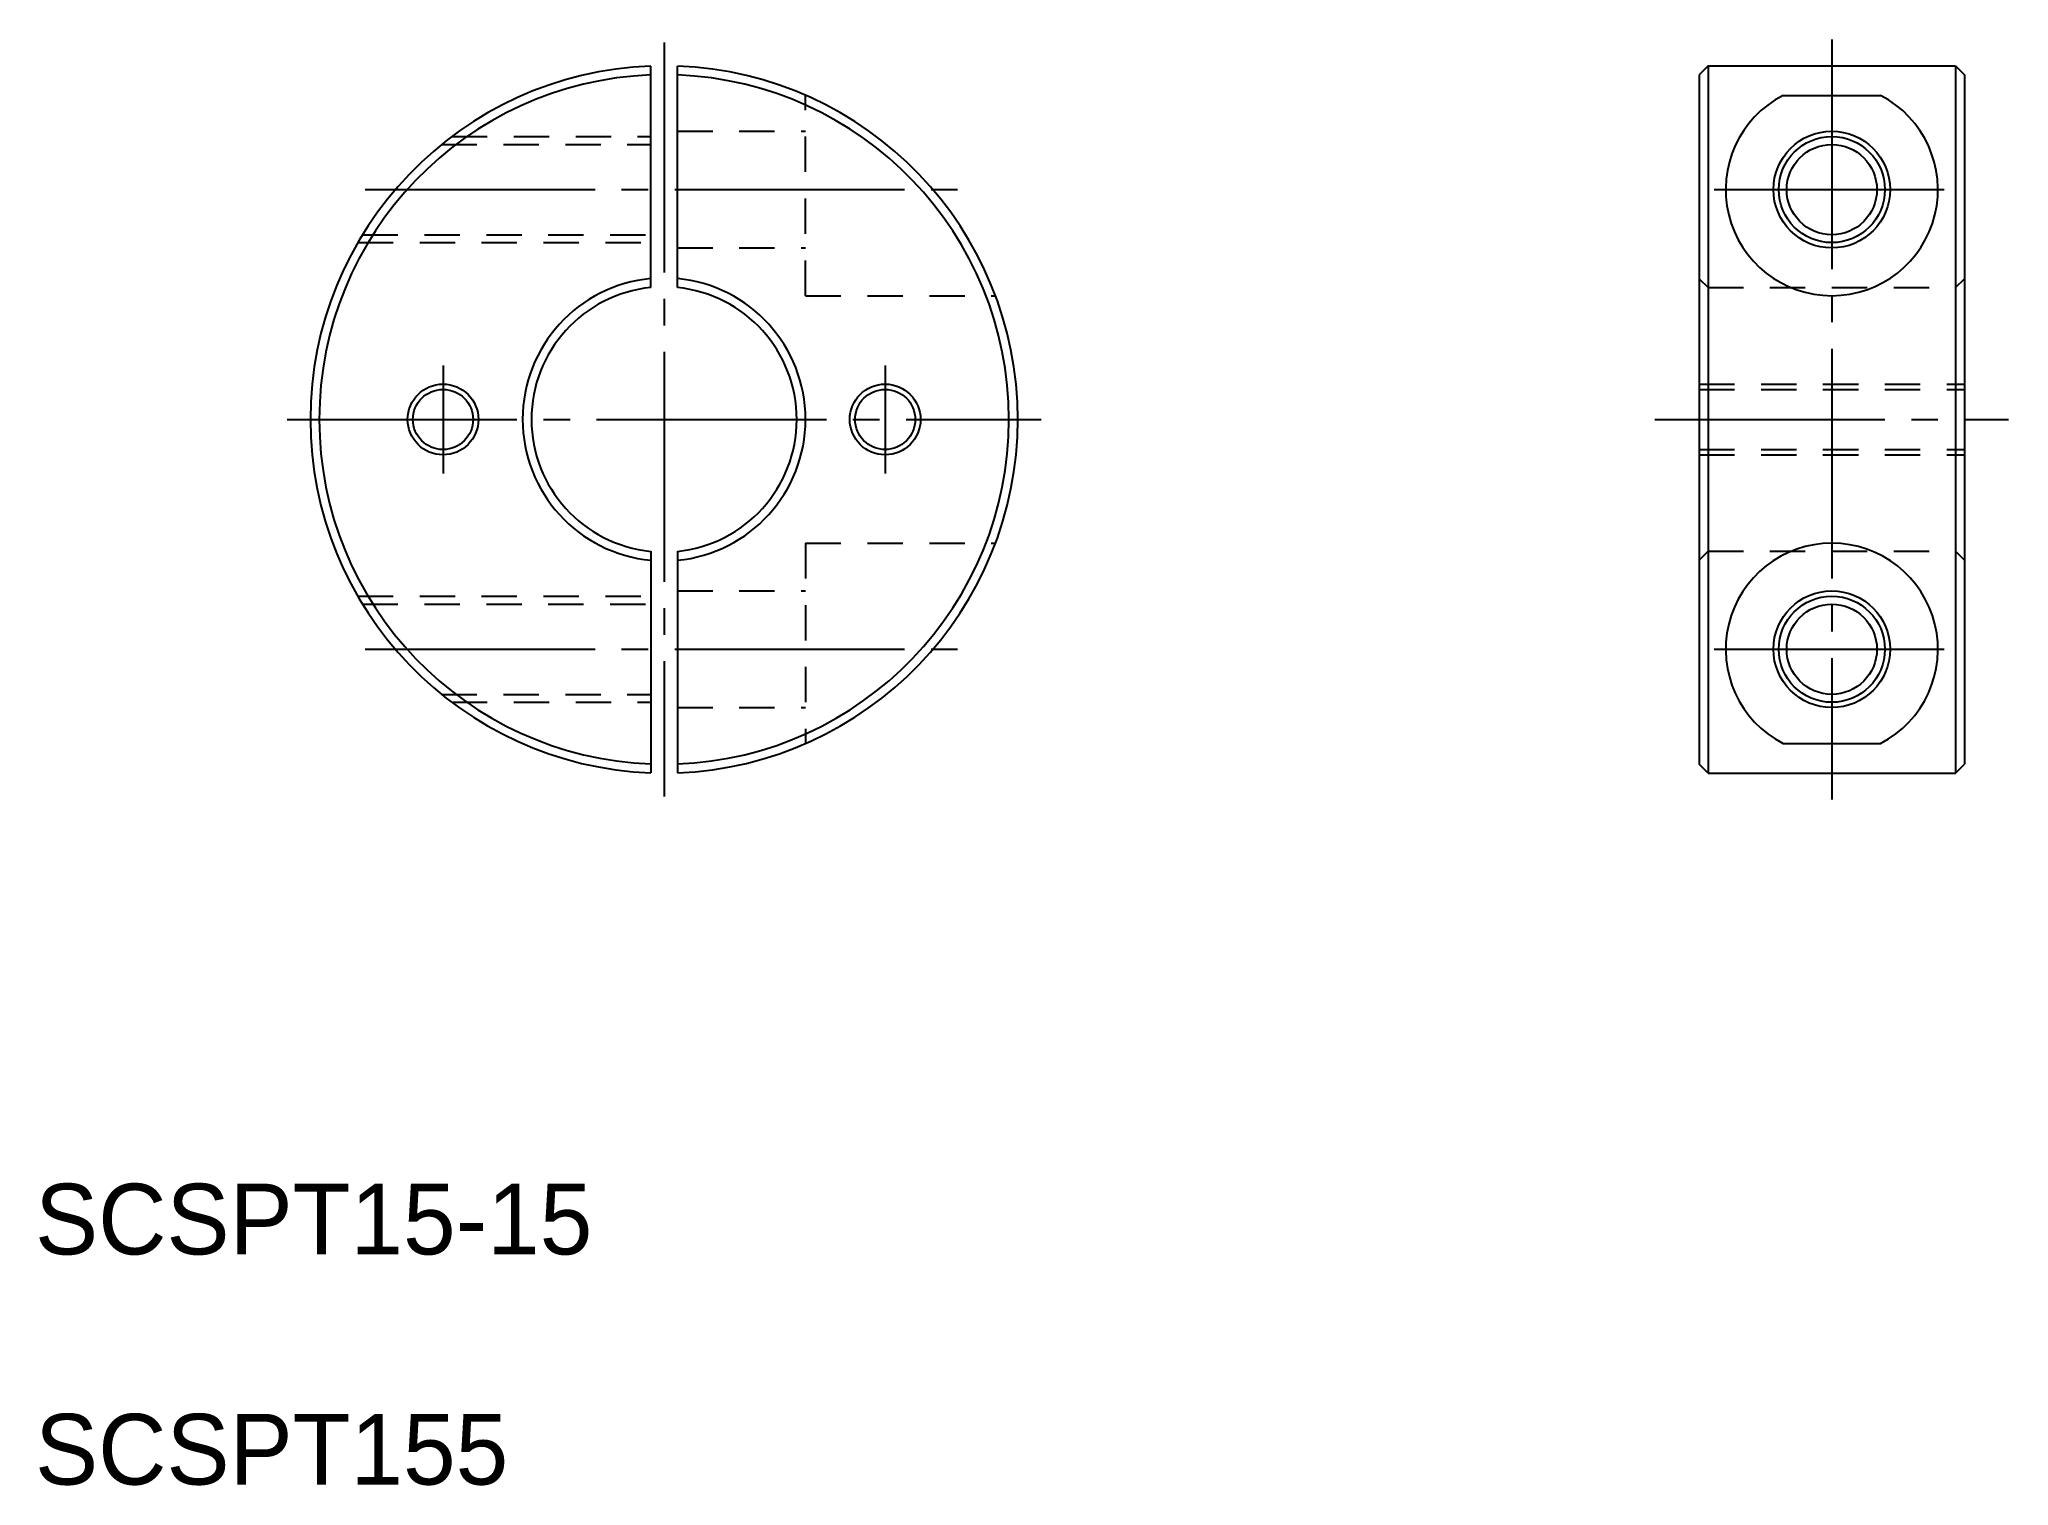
# Model space of a CAD drawing. Extents: x 70 to 182, y 80 to 161.
import ezdxf

# ---------------------------------------------------------------- set-up
doc = ezdxf.new("R2010")
doc.units = 0
doc.linetypes.add('CENTER', pattern=[17.5, 13, -1.5, 1.5, -1.5])
doc.linetypes.add('DASHED', pattern=[3.5, 2, -1.5])
doc.layers.get('0').update_dxf_attribs({"linetype": 'CONTINUOUS'})
doc.layers.add('CENTER', color=1, linetype='CENTER')

msp = doc.modelspace()

# ---------------------------------------------------------------- linework, layer by layer
at = {"color": 7, "linetype": 'CONTINUOUS'}
for p, q in [((104.87, 147.37), (104.87, 159.89)), ((106.37, 147.37), (106.37, 159.89)), ((164.65, 159.91), (164.15, 159.41)), ((164.15, 159.41), (164.15, 120.41)), ((164.65, 159.91), (164.65, 119.91)), ((164.65, 159.91), (178.65, 159.91)), ((178.65, 159.91), (178.65, 119.91)), ((178.65, 159.91), (179.15, 159.41)), ((179.15, 159.41), (179.15, 120.41)), ((168.89, 158.24), (174.4, 158.24)), ((104.87, 132.45), (104.87, 119.92)), ((106.37, 132.45), (106.37, 119.92)), ((168.89, 121.58), (174.4, 121.58)), ((164.65, 119.91), (164.15, 120.41)), ((178.65, 119.91), (179.15, 120.41)), ((164.65, 119.91), (178.65, 119.91))]:
    msp.add_line(p, q, dxfattribs=at)
at = {"color": 3, "linetype": 'DASHED'}
for p, q in [((113.62, 146.91), (113.62, 158.24)), ((93.62, 155.91), (104.87, 155.91)), ((106.37, 156.21), (113.62, 156.21)), ((93.04, 155.46), (104.87, 155.46)), ((88.57, 150.36), (104.87, 150.36)), ((88.3, 149.91), (104.87, 149.91)), ((106.37, 149.61), (113.62, 149.61)), ((164.15, 147.87), (164.65, 147.37)), ((164.65, 147.37), (178.65, 147.37)), ((178.65, 147.37), (179.15, 147.87)), ((113.62, 146.91), (124.36, 146.91)), ((164.15, 141.91), (179.15, 141.91)), ((164.15, 141.61), (179.15, 141.61)), ((164.15, 138.21), (179.15, 138.21)), ((164.15, 137.91), (179.15, 137.91)), ((113.62, 132.91), (124.36, 132.91)), ((113.62, 132.91), (113.62, 121.58)), ((164.15, 131.95), (164.65, 132.45)), ((164.65, 132.45), (178.65, 132.45)), ((178.65, 132.45), (179.15, 131.95)), ((88.3, 129.91), (104.87, 129.91)), ((88.57, 129.46), (104.87, 129.46)), ((106.37, 130.21), (113.62, 130.21)), ((93.04, 124.36), (104.87, 124.36)), ((93.62, 123.91), (104.87, 123.91)), ((106.37, 123.61), (113.62, 123.61))]:
    msp.add_line(p, q, dxfattribs=at)
for p, q in [((104.87, 129.32), (104.87, 129.32)), ((104.87, 126.18), (104.87, 126.18))]:
    msp.add_line(p, q)
at = {"color": 7, "linetype": 'CONTINUOUS'}
for centre in [(171.65, 152.91), (171.65, 126.91)]:
    msp.add_circle(centre, 3.3, dxfattribs=at)
at = {"color": 3, "linetype": 'CONTINUOUS'}
for centre in [(171.65, 152.91), (171.65, 126.91)]:
    msp.add_circle(centre, 3, dxfattribs=at)
for centre, radius in [((171.65, 152.91), 2.55), ((93.12, 139.91), 2), ((93.12, 139.91), 1.7), ((118.12, 139.91), 2), ((118.12, 139.91), 1.7), ((171.65, 126.91), 2.55)]:
    msp.add_circle(centre, radius)
at = {"color": 7, "linetype": 'CONTINUOUS'}
for centre, radius, start, end in [((105.62, 139.91), 20, 92.1491, 267.8509), ((105.62, 139.91), 19.5, 92.2042, 267.7958), ((105.62, 139.91), 20, 272.1491, 87.8509), ((105.62, 139.91), 19.5, 272.2042, 87.7958), ((171.65, 152.91), 6, 117.3291, 62.6709), ((105.62, 139.91), 8, 95.3794, 264.6206), ((105.62, 139.91), 7.5, 95.7392, 264.2608), ((105.62, 139.91), 8, 275.3794, 84.6206), ((105.62, 139.91), 7.5, 275.7392, 84.2608), ((171.65, 126.91), 6, 297.3291, 242.6709)]:
    msp.add_arc(centre, radius, start, end, dxfattribs=at)
at = {"layer": 'CENTER', "color": 1, "linetype": 'CENTER'}
for p, q in [((105.62, 161.23), (105.62, 118.59)), ((171.65, 161.41), (171.65, 118.41)), ((88.72, 152.91), (122.52, 152.91)), ((165, 152.91), (178.3, 152.91)), ((93.12, 142.97), (93.12, 136.85)), ((118.12, 142.97), (118.12, 136.85)), ((84.3, 139.91), (126.94, 139.91)), ((161.65, 139.91), (181.65, 139.91)), ((88.72, 126.91), (122.52, 126.91)), ((165, 126.91), (178.3, 126.91))]:
    msp.add_line(p, q, dxfattribs=at)

# ---------------------------------------------------------------- texts
for s, p in [('SCSPT15-15', (70.05, 92.68)), ('SCSPT155', (70.05, 79.66))]:
    msp.add_text(s, height=4).set_placement(p)

doc.saveas('drawing.dxf')
